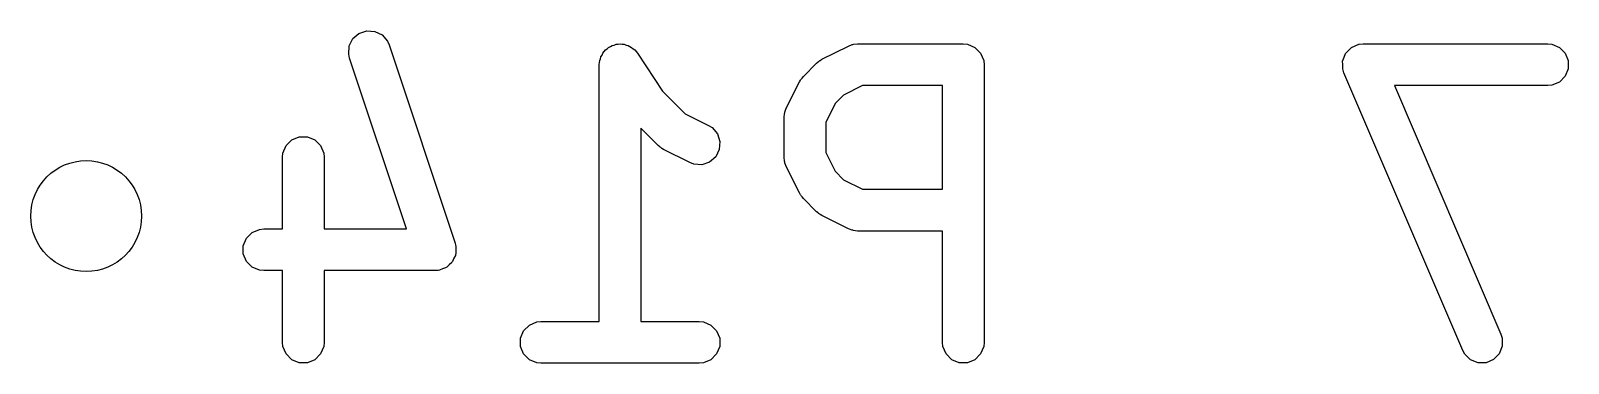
# Model space of a CAD drawing. Extents: x 2.61 to 8.57, y -5.64 to -1.89.
# Drawn here: x 7.8339 to 8.0522, y -3.1371 to -3.09 of the extents above; entities that cross this region are included whole.
import ezdxf

# ---------------------------------------------------------------- set-up
doc = ezdxf.new("R2010")
doc.units = 0
doc.header["$MEASUREMENT"] = 0
doc.layers.add('BLACK', color=7, linetype='CONTINUOUS')

msp = doc.modelspace()

# ---------------------------------------------------------------- linework, layer by layer
at = {"layer": 'BLACK', "linetype": 'CONTINUOUS'}
for p, q in [((7.88048, -3.09035), (7.88158, -3.08999)), ((7.88158, -3.08999), (7.88273, -3.09007)), ((7.88273, -3.09007), (7.88376, -3.09058)), ((7.87902, -3.09328), (7.8791, -3.09214)), ((7.8791, -3.09214), (7.87961, -3.0911)), ((7.87961, -3.0911), (7.88048, -3.09035)), ((7.88376, -3.09058), (7.88451, -3.09145)), ((7.88451, -3.09145), (7.88475, -3.09198)), ((7.88475, -3.09198), (7.89412, -3.1201)), ((7.91593, -3.09233), (7.9162, -3.09222)), ((7.9162, -3.09222), (7.91644, -3.09206)), ((7.91644, -3.09206), (7.91672, -3.092)), ((7.91672, -3.092), (7.91699, -3.09189)), ((7.91699, -3.09189), (7.91728, -3.09189)), ((7.91728, -3.09189), (7.91757, -3.09184)), ((7.91757, -3.09184), (7.91785, -3.09189)), ((7.91785, -3.09189), (7.91814, -3.09189)), ((7.91814, -3.09189), (7.91841, -3.09201)), ((7.91841, -3.09201), (7.9187, -3.09206)), ((7.9187, -3.09206), (7.91894, -3.09222)), ((7.91894, -3.09222), (7.91921, -3.09233)), ((7.94624, -3.09402), (7.94999, -3.09215)), ((7.94999, -3.09215), (7.95053, -3.09194)), ((7.95053, -3.09194), (7.95064, -3.09193)), ((7.95064, -3.09193), (7.95074, -3.09189)), ((7.95074, -3.09189), (7.95131, -3.09184)), ((7.95131, -3.09184), (7.96631, -3.09184)), ((7.96631, -3.09184), (7.96689, -3.09189)), ((7.96689, -3.09189), (7.96795, -3.09233)), ((8.02146, -3.09233), (8.02197, -3.09212)), ((8.02197, -3.09212), (8.02249, -3.0919)), ((8.02249, -3.0919), (8.0225, -3.0919)), ((8.0225, -3.0919), (8.02252, -3.09189)), ((8.02252, -3.09189), (8.0231, -3.09184)), ((8.0231, -3.09184), (8.04934, -3.09184)), ((8.04934, -3.09184), (8.04992, -3.09189)), ((8.04992, -3.09189), (8.05098, -3.09233)), ((7.87914, -3.09385), (7.87902, -3.09328)), ((7.88722, -3.11808), (7.87914, -3.09385)), ((7.91461, -3.09478), (7.91467, -3.09421)), ((7.91467, -3.09421), (7.91478, -3.09394)), ((7.91478, -3.09394), (7.91484, -3.09366)), ((7.91484, -3.09366), (7.915, -3.09342)), ((7.915, -3.09342), (7.91511, -3.09315)), ((7.91511, -3.09315), (7.91532, -3.09294)), ((7.91532, -3.09294), (7.91548, -3.0927)), ((7.91548, -3.0927), (7.91572, -3.09254)), ((7.91572, -3.09254), (7.91593, -3.09233)), ((7.91921, -3.09233), (7.91941, -3.09254)), ((7.91941, -3.09254), (7.91966, -3.0927)), ((7.91966, -3.0927), (7.92002, -3.09315)), ((7.92002, -3.09315), (7.92002, -3.09315)), ((7.92002, -3.09315), (7.92002, -3.09315)), ((7.92002, -3.09315), (7.92002, -3.09315)), ((7.92002, -3.09315), (7.92361, -3.09853)), ((7.94547, -3.09458), (7.9457, -3.09439)), ((7.9457, -3.09439), (7.94575, -3.09433)), ((7.94575, -3.09433), (7.94584, -3.09428)), ((7.94584, -3.09428), (7.94592, -3.09421)), ((7.94592, -3.09421), (7.94599, -3.09418)), ((7.94599, -3.09418), (7.94624, -3.09402)), ((7.96795, -3.09233), (7.96877, -3.09315)), ((7.96877, -3.09315), (7.96921, -3.09421)), ((7.96921, -3.09421), (7.96926, -3.09479)), ((8.02019, -3.09425), (8.0202, -3.09423)), ((8.0202, -3.09481), (8.02019, -3.09425)), ((8.0202, -3.09421), (8.02041, -3.0937)), ((8.0202, -3.09423), (8.0202, -3.09421)), ((8.02041, -3.0937), (8.02062, -3.09318)), ((8.02062, -3.09318), (8.02063, -3.09317)), ((8.02063, -3.09317), (8.02064, -3.09315)), ((8.02064, -3.09315), (8.02104, -3.09276)), ((8.02104, -3.09276), (8.02143, -3.09236)), ((8.02143, -3.09236), (8.02144, -3.09235)), ((8.02144, -3.09235), (8.02146, -3.09233)), ((8.05098, -3.09233), (8.0518, -3.09315)), ((8.0518, -3.09315), (8.05224, -3.09421)), ((8.05224, -3.09421), (8.05224, -3.09537)), ((7.91461, -3.09479), (7.91461, -3.09478)), ((7.91461, -3.13121), (7.91461, -3.09479)), ((7.91461, -3.09479), (7.91461, -3.09479)), ((7.91461, -3.09479), (7.91461, -3.09479)), ((7.94341, -3.09668), (7.9436, -3.09645)), ((7.9436, -3.09645), (7.94547, -3.09458)), ((7.96926, -3.09479), (7.96926, -3.13416)), ((8.0202, -3.09537), (8.0202, -3.09481)), ((8.02021, -3.09538), (8.0202, -3.09537)), ((8.02021, -3.0954), (8.02021, -3.09538)), ((8.02038, -3.09595), (8.02021, -3.0954)), ((8.03726, -3.13532), (8.02038, -3.09595)), ((8.0518, -3.09643), (8.05098, -3.09725)), ((8.05224, -3.09537), (8.0518, -3.09643)), ((7.92361, -3.09853), (7.92681, -3.10174)), ((7.94117, -3.10097), (7.94305, -3.09722)), ((7.94305, -3.09722), (7.9432, -3.09697)), ((7.9432, -3.09697), (7.94323, -3.0969)), ((7.94323, -3.0969), (7.9433, -3.09682)), ((7.9433, -3.09682), (7.94336, -3.09673)), ((7.94336, -3.09673), (7.94341, -3.09668)), ((7.95201, -3.09774), (7.94931, -3.09909)), ((7.96336, -3.09774), (7.95201, -3.09774)), ((7.96336, -3.11246), (7.96336, -3.09774)), ((8.04934, -3.09774), (8.02758, -3.09774)), ((8.02758, -3.09774), (8.04268, -3.133)), ((8.04992, -3.09769), (8.04934, -3.09774)), ((8.05098, -3.09725), (8.04992, -3.09769)), ((7.94097, -3.10151), (7.94117, -3.10097)), ((7.94811, -3.10029), (7.94677, -3.10299)), ((7.94931, -3.09909), (7.94811, -3.10029)), ((7.92681, -3.10174), (7.93014, -3.1034)), ((7.94086, -3.10229), (7.94092, -3.10171)), ((7.94086, -3.10791), (7.94086, -3.10229)), ((7.94092, -3.10171), (7.94096, -3.10162)), ((7.94096, -3.10162), (7.94097, -3.10151)), ((7.94677, -3.10299), (7.94677, -3.10722)), ((7.87093, -3.10546), (7.872, -3.10502)), ((7.872, -3.10502), (7.87315, -3.10502)), ((7.87315, -3.10502), (7.87421, -3.10546)), ((7.92298, -3.10625), (7.92052, -3.10379)), ((7.92052, -3.10379), (7.92052, -3.13121)), ((7.93014, -3.1034), (7.93063, -3.10371)), ((7.93063, -3.10371), (7.93138, -3.10458)), ((7.93138, -3.10458), (7.93174, -3.10567)), ((7.86962, -3.10791), (7.86968, -3.10734)), ((7.86968, -3.10734), (7.87012, -3.10627)), ((7.87012, -3.10627), (7.87093, -3.10546)), ((7.87421, -3.10546), (7.87503, -3.10627)), ((7.87503, -3.10627), (7.87547, -3.10734)), ((7.87547, -3.10734), (7.87552, -3.10791)), ((7.9232, -3.10644), (7.92298, -3.10625)), ((7.92326, -3.1065), (7.9232, -3.10644)), ((7.92334, -3.10655), (7.92326, -3.1065)), ((7.92343, -3.10662), (7.92334, -3.10655)), ((7.9235, -3.10665), (7.92343, -3.10662)), ((7.92375, -3.1068), (7.9235, -3.10665)), ((7.92749, -3.10868), (7.92375, -3.1068)), ((7.93166, -3.10682), (7.93115, -3.10785)), ((7.93174, -3.10567), (7.93166, -3.10682)), ((7.94677, -3.10722), (7.94811, -3.10991)), ((7.86962, -3.11808), (7.86962, -3.10791)), ((7.87552, -3.10791), (7.87552, -3.11808)), ((7.92804, -3.10889), (7.92749, -3.10868)), ((7.92918, -3.10897), (7.92804, -3.10889)), ((7.93028, -3.1086), (7.92918, -3.10897)), ((7.93115, -3.10785), (7.93028, -3.1086)), ((7.94092, -3.10849), (7.94086, -3.10791)), ((7.94096, -3.10859), (7.94092, -3.10849)), ((7.94097, -3.10869), (7.94096, -3.10859)), ((7.94117, -3.10923), (7.94097, -3.10869)), ((7.94305, -3.11298), (7.94117, -3.10923)), ((7.94811, -3.10991), (7.94931, -3.11111)), ((7.94931, -3.11111), (7.95201, -3.11246)), ((7.9432, -3.11323), (7.94305, -3.11298)), ((7.94323, -3.1133), (7.9432, -3.11323)), ((7.9433, -3.11338), (7.94323, -3.1133)), ((7.94336, -3.11347), (7.9433, -3.11338)), ((7.94341, -3.11352), (7.94336, -3.11347)), ((7.9436, -3.11375), (7.94341, -3.11352)), ((7.94547, -3.11563), (7.9436, -3.11375)), ((7.95201, -3.11246), (7.96336, -3.11246)), ((7.9457, -3.11581), (7.94547, -3.11563)), ((7.94575, -3.11587), (7.9457, -3.11581)), ((7.94584, -3.11593), (7.94575, -3.11587)), ((7.94592, -3.11599), (7.94584, -3.11593)), ((7.94599, -3.11602), (7.94592, -3.11599)), ((7.94624, -3.11618), (7.94599, -3.11602)), ((7.94999, -3.11805), (7.94624, -3.11618)), ((7.86531, -3.11858), (7.86637, -3.11814)), ((7.86637, -3.11814), (7.86695, -3.11808)), ((7.86695, -3.11808), (7.86962, -3.11808)), ((7.87552, -3.11808), (7.88722, -3.11808)), ((7.95053, -3.11826), (7.94999, -3.11805)), ((7.95064, -3.11827), (7.95053, -3.11826)), ((7.95074, -3.11831), (7.95064, -3.11827)), ((7.95131, -3.11837), (7.95074, -3.11831)), ((7.96336, -3.11837), (7.95131, -3.11837)), ((7.96336, -3.13416), (7.96336, -3.11837)), ((7.86405, -3.12046), (7.86449, -3.1194)), ((7.86405, -3.12161), (7.86405, -3.12046)), ((7.86449, -3.1194), (7.86531, -3.11858)), ((7.89412, -3.1201), (7.89419, -3.12039)), ((7.89419, -3.12039), (7.89422, -3.12046)), ((7.89422, -3.12046), (7.89422, -3.12052)), ((7.89422, -3.12052), (7.89425, -3.12067)), ((7.89425, -3.12067), (7.89422, -3.12114)), ((7.86449, -3.12268), (7.86405, -3.12161)), ((7.86531, -3.12349), (7.86449, -3.12268)), ((7.89365, -3.12285), (7.89329, -3.12316)), ((7.8937, -3.12275), (7.89365, -3.12285)), ((7.89377, -3.12268), (7.8937, -3.12275)), ((7.89396, -3.12224), (7.89377, -3.12268)), ((7.89417, -3.12182), (7.89396, -3.12224)), ((7.89418, -3.12171), (7.89417, -3.12182)), ((7.89422, -3.12161), (7.89418, -3.12171)), ((7.89422, -3.12114), (7.89422, -3.12161)), ((7.86637, -3.12393), (7.86531, -3.12349)), ((7.86695, -3.12399), (7.86637, -3.12393)), ((7.86962, -3.12399), (7.86695, -3.12399)), ((7.86962, -3.13416), (7.86962, -3.12399)), ((7.89132, -3.12399), (7.87552, -3.12399)), ((7.87552, -3.12399), (7.87552, -3.13416)), ((7.89161, -3.12396), (7.89132, -3.12399)), ((7.89169, -3.12397), (7.89161, -3.12396)), ((7.89175, -3.12395), (7.89169, -3.12397)), ((7.8919, -3.12393), (7.89175, -3.12395)), ((7.89233, -3.12375), (7.8919, -3.12393)), ((7.89278, -3.1236), (7.89233, -3.12375)), ((7.89286, -3.12353), (7.89278, -3.1236)), ((7.89296, -3.12349), (7.89286, -3.12353)), ((7.89329, -3.12316), (7.89296, -3.12349)), ((7.90468, -3.13171), (7.90574, -3.13126)), ((7.90574, -3.13126), (7.90632, -3.13121)), ((7.90632, -3.13121), (7.91461, -3.13121)), ((7.92052, -3.13121), (7.92882, -3.13121)), ((7.92882, -3.13121), (7.92939, -3.13126)), ((7.92939, -3.13126), (7.93046, -3.13171)), ((7.90342, -3.13358), (7.90386, -3.13252)), ((7.90342, -3.13474), (7.90342, -3.13358)), ((7.90386, -3.13252), (7.90468, -3.13171)), ((7.93046, -3.13171), (7.93127, -3.13252)), ((7.93127, -3.13252), (7.93171, -3.13358)), ((7.93171, -3.13358), (7.93171, -3.13474)), ((8.04268, -3.133), (8.04286, -3.13355)), ((8.04286, -3.13355), (8.04287, -3.1347)), ((7.86968, -3.13474), (7.86962, -3.13416)), ((7.87012, -3.1358), (7.86968, -3.13474)), ((7.87093, -3.13662), (7.87012, -3.1358)), ((7.87503, -3.1358), (7.87421, -3.13662)), ((7.87547, -3.13474), (7.87503, -3.1358)), ((7.87552, -3.13416), (7.87547, -3.13474)), ((7.90386, -3.1358), (7.90342, -3.13474)), ((7.90468, -3.13662), (7.90386, -3.1358)), ((7.93127, -3.1358), (7.93046, -3.13662)), ((7.93171, -3.13474), (7.93127, -3.1358)), ((7.96341, -3.13474), (7.96336, -3.13416)), ((7.96386, -3.1358), (7.96341, -3.13474)), ((7.96467, -3.13662), (7.96386, -3.1358)), ((7.96877, -3.1358), (7.96795, -3.13662)), ((7.96921, -3.13474), (7.96877, -3.1358)), ((7.96926, -3.13416), (7.96921, -3.13474)), ((8.03753, -3.13583), (8.03726, -3.13532)), ((8.03836, -3.13664), (8.03753, -3.13583)), ((8.04244, -3.13577), (8.04164, -3.1366)), ((8.04287, -3.1347), (8.04244, -3.13577)), ((7.872, -3.13706), (7.87093, -3.13662)), ((7.87315, -3.13706), (7.872, -3.13706)), ((7.87421, -3.13662), (7.87315, -3.13706)), ((7.90574, -3.13706), (7.90468, -3.13662)), ((7.90632, -3.13711), (7.90574, -3.13706)), ((7.92882, -3.13711), (7.90632, -3.13711)), ((7.92939, -3.13706), (7.92882, -3.13711)), ((7.93046, -3.13662), (7.92939, -3.13706)), ((7.96573, -3.13706), (7.96467, -3.13662)), ((7.96689, -3.13706), (7.96573, -3.13706)), ((7.96795, -3.13662), (7.96689, -3.13706)), ((8.03943, -3.13706), (8.03836, -3.13664)), ((8.04058, -3.13705), (8.03943, -3.13706)), ((8.04164, -3.1366), (8.04058, -3.13705))]:
    msp.add_line(p, q, dxfattribs=at)
at = {"layer": 'BLACK'}
msp.add_circle((7.84173, -3.11625), 0.00787, dxfattribs=at)

doc.saveas('drawing.dxf')
